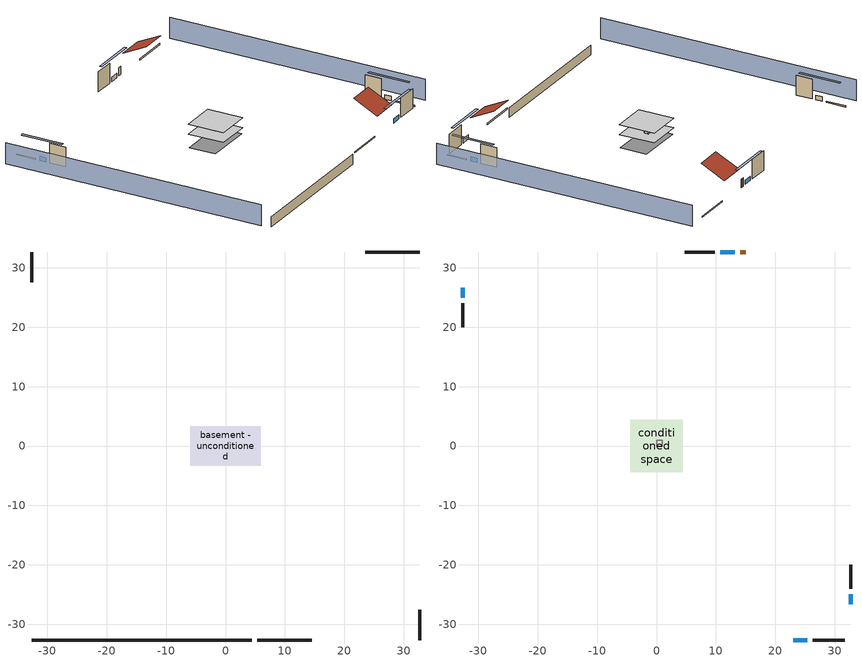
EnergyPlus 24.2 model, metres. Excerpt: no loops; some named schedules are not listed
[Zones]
basement - unconditioned
 floor foundation (Slab1 construction): -5.95,-3.31 -5.95,3.31 5.95,3.31 5.95,-3.31 z-2.13
 wall outside (RimJoist1 construction): 5.32,-32.67 14.5,-32.67 z0.3:0.61
 wall outside (RimJoist2 construction): -32.67,32.67 -32.67,27.58 z0.3:0.61
 wall outside (RimJoist3 construction): 32.67,32.67 23.5,32.67 z0.3:0.61
 wall outside (RimJoist4 construction): 32.67,-32.67 32.67,-27.58 z0.3:0.61
 wall foundation (FoundationWall1 construction): -32.67,-32.67 4.39,-32.67 z-2.13:0.3
central ac and furnace airloop ret air zone
 floor adiabatic (AdiabaticConst): 0,0 0,1 1,1 1,0 z0
 wall adiabatic (AdiabaticConst): 0,1 0,0 1,0 1,1 0,1 z0:1
 ceiling adiabatic (AdiabaticConst): 1,0 1,1 0,1 0,0 z1
conditioned space
 floor to basement - unconditioned (Floor1 construction): -4.44,-4.44 -4.44,4.44 4.44,4.44 4.44,-4.44 z0.3
 floor adiabatic (AdiabaticFloorConstruction): -4.44,-4.44 -4.44,4.44 4.44,4.44 4.44,-4.44 z2.74
 wall outside (AdiabaticWallConstruction 1): 15,32.67 14.08,32.67 z0.3:2.34
 wall outside (AdiabaticWallConstruction): 22.99,-32.67 25.39,-32.67 / 13.16,32.67 10.76,32.67 z0.3:1.39; -32.67,26.65 -32.67,24.96 / 32.67,-26.65 32.67,-24.96 z0.3:1.45
 wall outside (Wall1 construction): 26.32,-32.67 31.74,-32.67 z0.3:5.18
 wall outside (Wall2 construction): -32.67,24.03 -32.67,20 z0.3:5.18
 wall outside (Wall3 construction): 9.83,32.67 4.79,32.67 z0.3:5.18
 wall outside (Wall4 construction): 32.67,-24.03 32.67,-20 z0.3:5.18
 window (WindowConstruction): 22.99,-32.67 25.39,-32.67 z0.3:1.39
 window (WindowConstruction 1): -32.67,26.65 -32.67,24.96 z0.3:1.45
 window (WindowConstruction 2): 13.16,32.67 10.76,32.67 z0.3:1.39
 window (WindowConstruction 3): 32.67,-26.65 32.67,-24.96 z0.3:1.45
 door (Door): 15,32.67 14.09,32.67 z0.3:2.34
 ceiling adiabatic (AdiabaticFloorConstruction): 4.44,-4.44 4.44,4.44 -4.44,4.44 -4.44,-4.44 z2.74
 roof outside (Roof1 construction): 22.06,-32.67,5.18 22.06,-26.73,8.15 15.42,-26.73,8.15 15.42,-32.67,5.18
 roof outside (Roof2 construction): 15.93,32.67,5.18 15.93,26.73,8.15 22.57,26.73,8.15 22.57,32.67,5.18
shading: -37.24,32.67 -37.24,-32.67 / 37.24,-32.67 37.24,32.67 z0:5.18; 29.79,-32.67 18.6,-32.67 18.6,-33.28 29.79,-33.28 z5.79; -32.67,20.57 -32.67,31.05 -33.28,31.05 -33.28,20.57 z5.85; 6.36,32.67 17.55,32.67 17.55,33.28 6.36,33.28 z5.79; 32.67,-20.57 32.67,-31.05 33.28,-31.05 33.28,-20.57 z5.85
[Building]
Building 1: Terrain=Suburbs
[Site:Location]
Portland Intl Arpt_OR: Latitude {deg}=45.59; Longitude {deg}=-122.6; Time Zone {hr}=-8; Elevation {m}=33; Keep Site Location Information=Yes
[Site:GroundTemperature:Shallow]
10.2558, 8.96328, 8.85977, 9.47314, 11.9355, 14.3863, 16.5111, 17.8571, 17.9714, 16.8767, 14.8061, 12.4304
[Site:WaterMainsTemperature]
Calculation Method=Schedule; Temperature Schedule=mains temperature schedule
[Material] Roughness=Rough; Thermal Absorptance=0.9
Name | Thickness {m} | Conductivity {W/m-K} | Density {kg/m3} | Specific Heat {J/kg-K} | Solar Absorptance | Visible Absorptance
asphalt or fiberglass shingles | 0.00635 | 0.162714 | 1121.4 | 1465.45 | 0.85 | 0.85
concrete 4.0 in. | 0.1016 | 1.803125 | 2242.8 | 837.4 | 0.7 | 0.7
concrete 8.0 in. | 0.2032 | 1.803125 | 2242.8 | 837.4 | 0.7 | 0.7
door material | 0.04445 | 0.0612267 | 512.64 | 1214.23 | 0.7 | 0.7
floor covering | 0.0127 | 0.0433444 | 54.468 | 1339.84 | 0.6 | 0.6
floor rigid ins; wall rigid ins | 0.512978 | 0.029427 | 32.04 | 1214.23 | 0.7 | 0.7
floor stud and cavity | 0.1397 | 0.923637 | 92.3553 | 1139.71 | 0.7 | 0.7
floor stud and cavity 1 | 0.1397 | 1.75129 | 37.0049 | 1207.88 | 0.7 | 0.7
furniture material basement - unconditioned 1; furniture material conditioned space 1 | 0.1524 | 0.115458 | 640.8 | 1214.23 | 0.6 | 0.6
gypsum board | 0.0127 | 0.160291 | 801 | 837.4 | 0.6 | 0.6
osb sheathing 0.5 in. | 0.0127 | 0.115458 | 512.64 | 1214.23 | 0.7 | 0.7
osb sheathing 0.75 in. | 0.01905 | 0.115458 | 512.64 | 1214.23 | 0.7 | 0.7
rim joist stud and cavity | 0.0508 | 0.178688 | 50.32683 | 1063.81 | 0.6 | 0.6
roof stud and cavity | 0.2032 | 0.97696 | 78.34581 | 1123.46 | 0.7 | 0.7
wall stud and cavity | 0.1397 | 0.550994 | 139.0536 | 1170.24 | 0.7 | 0.7
wall stud and cavity 1 | 0.0889 | 0.380278 | 52.3479 | 1209.89 | 0.7 | 0.7
wall stud and cavity 2 | 0.0889 | 0.391764 | 83.0341 | 1211.67 | 0.7 | 0.7
wood siding | 0.0254 | 0.102417 | 544.68 | 1172.36 | 0.85 | 0.85
wood siding 1; wood siding 2 | 0.0254 | 0.102417 | 544.68 | 1172.36 | 0.7 | 0.7
[Material:NoMass]
Adiabatic: Roughness=Rough; Thermal Resistance {m2-K/W}=176.1; Thermal Absorptance=0.9; Solar Absorptance=0.7; Visible Absorptance=0.7
[WindowMaterial:SimpleGlazingSystem]
WindowMaterial: U-Factor {W/m2-K}=1.93052; Solar Heat Gain Coefficient=0.49
[Construction]
AdiabaticConst: Adiabatic
AdiabaticFloorConstruction: floor stud and cavity 1, floor rigid ins, osb sheathing 0.75 in., floor covering
AdiabaticWallConstruction: wood siding 1, wall rigid ins, wall stud and cavity 1, gypsum board
AdiabaticWallConstruction 1: wood siding 2, wall rigid ins, wall stud and cavity 1, gypsum board
Door: door material
Floor1 construction: floor stud and cavity, osb sheathing 0.75 in., floor covering
FoundationWall1 construction: concrete 8.0 in.
furniture construction basement - unconditioned 1: furniture material basement - unconditioned 1
furniture construction conditioned space 1: furniture material conditioned space 1
PartitionWallConstruction: gypsum board, wall stud and cavity 2, gypsum board
RimJoist1 construction; RimJoist2 construction; RimJoist3 construction; RimJoist4 construction: wood siding, rim joist stud and cavity
Roof1 construction; Roof2 construction: asphalt or fiberglass shingles, osb sheathing 0.75 in., roof stud and cavity, gypsum board
Slab1 construction: concrete 4.0 in.
Wall1 construction; Wall2 construction; Wall3 construction; Wall4 construction: wood siding, osb sheathing 0.5 in., wall stud and cavity, gypsum board
WindowConstruction; WindowConstruction 1; WindowConstruction 2; WindowConstruction 3: WindowMaterial
[Zone] Multiplier=1
Name | Volume {m3} | Part of Total Floor Area
basement - unconditioned | 192.328 | Yes
central ac and furnace airloop ret air zone | 1 | No
conditioned space | 384.656 | Yes
[Space]
Name | Zone | Volume {m3} | Space Type
basement - unconditioned 1 | basement - unconditioned | 192.328
central ac and furnace airloop ret air space | central ac and furnace airloop ret air zone |  | Plenum Space Type
conditioned space 1 | conditioned space | 384.656
[SurfaceProperty:ExposedFoundationPerimeter]
Slab1: Exposed Perimeter Calculation Method=TotalExposedPerimeter; Total Exposed Perimeter {m}=37.06368
[InternalMass]
Name | Construction | Zone or ZoneList | Space or SpaceList | Surface Area {m2}
furniture mass basement - unconditioned 1 | furniture construction basement - unconditioned 1 | basement - unconditioned | basement - unconditioned 1 | 31.54987
furniture mass conditioned space 1 | furniture construction conditioned space 1 | conditioned space | conditioned space 1 | 63.09974
partition wall mass | PartitionWallConstruction | conditioned space | conditioned space 1 | 157.749
[ElectricEquipment] Design Level Calculation Method=EquipmentLevel
Name | Zone or ZoneList or Space or SpaceList | Schedule | Design Level {W} | Fraction Latent | Fraction Radiant | Fraction Lost
freezer | basement - unconditioned 1 | freezer schedule | 194.914 | 0 | 0.6 | 0
ceiling fan | conditioned space 1 | ceiling_fan | 18.0373 | 0 | 0.558 | 0
clothes dryer | conditioned space 1 | clothes_dryer | 2623.02 | 0.015 | 0.081 | 0.85
clothes washer | conditioned space 1 | clothes_washer | 188.007 | 0.03 | 0.162 | 0.7
cooking range | conditioned space 1 | cooking_range | 87.7485 | 0.16 | 0.384 | 0.2
fridge | conditioned space 1 | fridge schedule | 43.7215 | 0 | 0.6 | 0
mech vent bath fan 0 | conditioned space 1 | mech vent bath fan 0 schedule | 30 | 0 | 0 | 1
mech vent house fan | conditioned space 1 | mech vent house fan schedule | 0 | 0 | 0 | 1
mech vent house fan cfis | conditioned space 1 | mech vent house fan cfis schedule | 0 | 0 | 0 | 0
mech vent range fan 0 | conditioned space 1 | mech vent range fan 0 schedule | 30 | 0 | 0 | 1
misc plug loads | conditioned space 1 | plug_loads_other | 488.212 | 0.021 | 0.558 | 0.049
misc tv | conditioned space 1 | plug_loads_tv | 622.63 | 0 | 0.6 | 0
whole house fan | conditioned space 1 | Always On Discrete | 0 | 0 | 0 | 1
[OtherEquipment] Design Level Calculation Method=EquipmentLevel
Name | Fuel Type | Zone or ZoneList or Space or SpaceList | Schedule | Design Level {W} | Fraction Latent | Fraction Radiant | Fraction Lost
central ac and furnace airloop_0 RetCondToDZ; central ac and furnace airloop_0 SupCondToDZ; central ac and furnace airloop_0 SupSensLkToDZ | None | basement - unconditioned 1 | Always On Discrete | 0 | 0 | 0 | 0
central ac and furnace airloop_0 SupLatLkToDZ | None | basement - unconditioned 1 | Always On Discrete | 0 | 1 | 0 | 0
central ac and furnace airloop_0 RetCondToRP; central ac and furnace airloop_0 RetSensLkToRP | None | central ac and furnace airloop ret air space | Always On Discrete | 0 | 0 | 0 | 0
central ac and furnace airloop_0 RetLatLkToRP | None | central ac and furnace airloop ret air space | Always On Discrete | 0 | 1 | 0 | 0
central ac and furnace airloop_0 SupCondToLv; central ac and furnace airloop_0 SupSensLkToCond; mech vent house fan sensible load; water heater sens | None | conditioned space 1 | Always On Discrete | 0 | 0 | 0 | 0
central ac and furnace airloop_0 SupLatLkToCond; mech vent house fan latent load; water heater lat | None | conditioned space 1 | Always On Discrete | 0 | 1 | 0 | 0
clothes dryer 1 | Electricity | conditioned space 1 | clothes_dryer | 0 | 0.015 | 0.081 | 0.85
cooking range 1 | NaturalGas | conditioned space 1 | cooking_range | 2571.65 | 0.16 | 0.384 | 0.2
general water use latent | None | conditioned space 1 | general water use schedule | 117.996 | 1 | 0 | 0
general water use sensible | None | conditioned space 1 | general water use schedule | -116.29 | 0 | 0.6 | 0
water heater energy adjustment1 | Electricity | conditioned space 1 | Always On Discrete | 0.01 | 0 | 0 | 1
[ZoneInfiltration:DesignFlowRate] Schedule=Always On Discrete
Name | Zone or ZoneList or Space or SpaceList | Design Flow Rate Calculation Method | Design Flow Rate {m3/s} | Air Changes per Hour {1/hr} | Constant Term Coefficient | Temperature Term Coefficient | Velocity Term Coefficient | Velocity Squared Term Coefficient
basement_unconditioned 1 duct leakage imbalance infil flow | basement - unconditioned 1 | Flow/Zone | 0
infil basement - unconditioned 1 | basement - unconditioned 1 | AirChanges/Hour |  | 0.1 | 1 | 0 | 0 | 0
infil flow; natural vent flow; whole house fan flow | conditioned space 1 | Flow/Zone | 0
[ZoneMixing] Schedule=Always On Continuous; Design Flow Rate Calculation Method=Flow/Zone; Design Flow Rate {m3/s}=0
Name | Zone or Space | Source Zone or Space
central ac and furnace airloop_0 ZoneMixCondToDZ mix | basement - unconditioned | conditioned space
central ac and furnace airloop_0 ZoneMixDZToCond mix | conditioned space | basement - unconditioned
[SpaceList]
Plenum Space Type: central ac and furnace airloop ret air space
[SurfaceProperty:IncidentSolarMultiplier] Incident Solar Multiplier=1; Incident Solar Multiplier Schedule=trans schedule winter=0.85 summer=0.7
Window1; Window2; Window3; Window4
[Lights]
interior lighting: Zone or ZoneList or Space or SpaceList=conditioned space 1; Schedule=lighting_interior; Design Level Calculation Method=LightingLevel; Lighting Level {W}=964.586; Return Air Fraction=0; Fraction Radiant=0.6; Fraction Visible=0.2; Fraction Replaceable=1
[People]
occupants: Zone or ZoneList or Space or SpaceList=conditioned space 1; Number of People Schedule=occupants; Number of People Calculation Method=People; Number of People=6; Fraction Radiant=0.314171; Sensible Heat Fraction=0.56303; Activity Level Schedule=occupants activity schedule; Carbon Dioxide Generation Rate {m3/s-W}=0; Enable ASHRAE 55 Comfort Warnings=No; Mean Radiant Temperature Calculation Type=EnclosureAveraged
[AirLoopHVAC:ReturnPlenum]
Air Loop HVAC Return Plenum 1: Zone=central ac and furnace airloop ret air zone
[Foundation:Kiva]
Foundation Kiva 1: Initial Indoor Air Temperature {C}=9.52053; Wall Height Above Grade {m}=0.3048; Wall Depth Below Slab {m}=0.2032
[Foundation:Kiva:Settings]
Soil Conductivity {W/m-K}=0.8655; Soil Density {kg/m3}=1842.3; Soil Specific Heat {J/kg-K}=418.7; Ground Solar Absorptivity=0.9; Ground Thermal Absorptivity=0.9; Ground Surface Roughness {m}=0.03; Far-Field Width {m}=40; Deep-Ground Boundary Condition=ZeroFlux; Deep-Ground Depth {m}=40; Minimum Cell Dimension {m}=0.2; Maximum Cell Growth Coefficient=3; Simulation Timestep=Timestep
[Exterior:Lights]
exterior lighting: Schedule=exterior lighting schedule; Design Level {W}=42.5523
[EnergyManagementSystem:Sensor] Output:Variable or Output:Meter Index Key=basement - unconditioned
Name | Output:Variable or Output:Meter
central_ac_and_furnace_airloop_0_DZ_T_s | Zone Air Temperature
central_ac_and_furnace_airloop_0_DZ_W_s | Zone Mean Air Humidity Ratio
[Schedule:Day:Interval]
freezer schedule day: No, 01:00, 0.610949, 02:00, 0.595675, 03:00, 0.580401, 04:00, 0.565128, 06:00, 0.549854, 07:00, 0.580401, 08:00, 0.610949, 10:00, 0.626223, 12:00, 0.610949, 15:00, 0.641496, 16:00, 0.626223, 17:00, 0.672044, 18:00, 0.733139, 19:00, 0.763686, 20:00, 0.733139, 21:00, 0.717865, 22:00, 0.702591, 23:00, 0.672044, 24:00, 0.626223
freezer schedule day 1: No, 01:00, 0.609489, 02:00, 0.594252, 03:00, 0.579015, 04:00, 0.563777, 06:00, 0.54854, 07:00, 0.579015, 08:00, 0.609489, 10:00, 0.624726, 12:00, 0.609489, 15:00, 0.639964, 16:00, 0.624726, 17:00, 0.670438, 18:00, 0.731387, 19:00, 0.761861, 20:00, 0.731387, 21:00, 0.71615, 22:00, 0.700912, 23:00, 0.670438, 24:00, 0.624726
freezer schedule day 2: No, 01:00, 0.791241, 02:00, 0.77146, 03:00, 0.751679, 04:00, 0.731898, 06:00, 0.712117, 07:00, 0.751679, 08:00, 0.791241, 10:00, 0.811022, 12:00, 0.791241, 15:00, 0.830803, 16:00, 0.811022, 17:00, 0.870365, 18:00, 0.949489, 19:00, 0.989051, 20:00, 0.949489, 21:00, 0.929708, 22:00, 0.909927, 23:00, 0.870365, 24:00, 0.811022
freezer schedule day 3: No, 01:00, 0.8, 02:00, 0.78, 03:00, 0.76, 04:00, 0.74, 06:00, 0.72, 07:00, 0.76, 08:00, 0.8, 10:00, 0.82, 12:00, 0.8, 15:00, 0.84, 16:00, 0.82, 17:00, 0.88, 18:00, 0.96, 19:00, 1, 20:00, 0.96, 21:00, 0.94, 22:00, 0.92, 23:00, 0.88, 24:00, 0.82
freezer schedule day 4: No, 01:00, 0.679562, 02:00, 0.662573, 03:00, 0.645584, 04:00, 0.628595, 06:00, 0.611606, 07:00, 0.645584, 08:00, 0.679562, 10:00, 0.696551, 12:00, 0.679562, 15:00, 0.71354, 16:00, 0.696551, 17:00, 0.747518, 18:00, 0.815474, 19:00, 0.849453, 20:00, 0.815474, 21:00, 0.798485, 22:00, 0.781496, 23:00, 0.747518, 24:00, 0.696551
freezer schedule default day: No, 24:00, 0
[Schedule:Week:Daily]
freezer schedule Week Rule - Jan1-Jan27: freezer schedule day, freezer schedule day, freezer schedule day, freezer schedule day, freezer schedule day, freezer schedule day, freezer schedule day, freezer schedule default day, freezer schedule default day, freezer schedule default day, freezer schedule default day, freezer schedule default day
freezer schedule Week Rule - Jan28-Feb3: freezer schedule day, freezer schedule day, freezer schedule day, freezer schedule day, freezer schedule day 1, freezer schedule day 1, freezer schedule day 1, freezer schedule default day, freezer schedule default day, freezer schedule default day, freezer schedule default day, freezer schedule default day
freezer schedule Week Rule - Feb4-Feb24: freezer schedule day 1, freezer schedule day 1, freezer schedule day 1, freezer schedule day 1, freezer schedule day 1, freezer schedule day 1, freezer schedule day 1, freezer schedule default day, freezer schedule default day, freezer schedule default day, freezer schedule default day, freezer schedule default day
freezer schedule Week Rule - Feb25-Mar3: freezer schedule day 1, freezer schedule day 1, freezer schedule day 1, freezer schedule day 1, freezer schedule day 2, freezer schedule day 2, freezer schedule day 2, freezer schedule default day, freezer schedule default day, freezer schedule default day, freezer schedule default day, freezer schedule default day
freezer schedule Week Rule - Mar4-May26: freezer schedule day 2, freezer schedule day 2, freezer schedule day 2, freezer schedule day 2, freezer schedule day 2, freezer schedule day 2, freezer schedule day 2, freezer schedule default day, freezer schedule default day, freezer schedule default day, freezer schedule default day, freezer schedule default day
freezer schedule Week Rule - May27-Jun2: freezer schedule day 2, freezer schedule day 2, freezer schedule day 2, freezer schedule day 2, freezer schedule day 2, freezer schedule day 3, freezer schedule day 3, freezer schedule default day, freezer schedule default day, freezer schedule default day, freezer schedule default day, freezer schedule default day
freezer schedule Week Rule - Jun3-Sep29: freezer schedule day 3, freezer schedule day 3, freezer schedule day 3, freezer schedule day 3, freezer schedule day 3, freezer schedule day 3, freezer schedule day 3, freezer schedule default day, freezer schedule default day, freezer schedule default day, freezer schedule default day, freezer schedule default day
freezer schedule Week Rule - Sep30-Oct6: freezer schedule day 3, freezer schedule day 4, freezer schedule day 4, freezer schedule day 4, freezer schedule day 4, freezer schedule day 4, freezer schedule day 4, freezer schedule default day, freezer schedule default day, freezer schedule default day, freezer schedule default day, freezer schedule default day
freezer schedule Week Rule - Oct7-Oct27: freezer schedule day 4, freezer schedule day 4, freezer schedule day 4, freezer schedule day 4, freezer schedule day 4, freezer schedule day 4, freezer schedule day 4, freezer schedule default day, freezer schedule default day, freezer schedule default day, freezer schedule default day, freezer schedule default day
freezer schedule Week Rule - Oct28-Nov3: freezer schedule day 4, freezer schedule day 4, freezer schedule day 4, freezer schedule day 4, freezer schedule day 5, freezer schedule day 5, freezer schedule day 5, freezer schedule default day, freezer schedule default day, freezer schedule default day, freezer schedule default day, freezer schedule default day
freezer schedule Week Rule - Nov4-Nov24: freezer schedule day 5, freezer schedule day 5, freezer schedule day 5, freezer schedule day 5, freezer schedule day 5, freezer schedule day 5, freezer schedule day 5, freezer schedule default day, freezer schedule default day, freezer schedule default day, freezer schedule default day, freezer schedule default day
freezer schedule Week Rule - Nov25-Dec1: freezer schedule day 5, freezer schedule day 5, freezer schedule day 5, freezer schedule day 5, freezer schedule day 5, freezer schedule day 5, freezer schedule day 6, freezer schedule default day, freezer schedule default day, freezer schedule default day, freezer schedule default day, freezer schedule default day
freezer schedule Week Rule - Dec2-Dec31: freezer schedule day 6, freezer schedule day 6, freezer schedule day 6, freezer schedule day 6, freezer schedule day 6, freezer schedule day 6, freezer schedule day 6, freezer schedule default day, freezer schedule default day, freezer schedule default day, freezer schedule default day, freezer schedule default day
trans schedule winter=0.85 summer=0.7 Week Rule - Jan1-May26: trans schedule winter=0.85 summer=0.7 day, trans schedule winter=0.85 summer=0.7 day, trans schedule winter=0.85 summer=0.7 day, trans schedule winter=0.85 summer=0.7 day, trans schedule winter=0.85 summer=0.7 day, trans schedule winter=0.85 summer=0.7 day, trans schedule winter=0.85 summer=0.7 day, trans schedule winter=0.85 summer=0.7 default day, trans schedule winter=0.85 summer=0.7 default day, trans schedule winter=0.85 summer=0.7 default day, trans schedule winter=0.85 summer=0.7 default day, trans schedule winter=0.85 summer=0.7 default day
trans schedule winter=0.85 summer=0.7 Week Rule - May27-Jun2: trans schedule winter=0.85 summer=0.7 day, trans schedule winter=0.85 summer=0.7 day, trans schedule winter=0.85 summer=0.7 day, trans schedule winter=0.85 summer=0.7 day, trans schedule winter=0.85 summer=0.7 day, trans schedule winter=0.85 summer=0.7 day 1, trans schedule winter=0.85 summer=0.7 day 1, trans schedule winter=0.85 summer=0.7 default day, trans schedule winter=0.85 summer=0.7 default day, trans schedule winter=0.85 summer=0.7 default day, trans schedule winter=0.85 summer=0.7 default day, trans schedule winter=0.85 summer=0.7 default day
trans schedule winter=0.85 summer=0.7 Week Rule - Jun3-Sep29: trans schedule winter=0.85 summer=0.7 day 1, trans schedule winter=0.85 summer=0.7 day 1, trans schedule winter=0.85 summer=0.7 day 1, trans schedule winter=0.85 summer=0.7 day 1, trans schedule winter=0.85 summer=0.7 day 1, trans schedule winter=0.85 summer=0.7 day 1, trans schedule winter=0.85 summer=0.7 day 1, trans schedule winter=0.85 summer=0.7 default day, trans schedule winter=0.85 summer=0.7 default day, trans schedule winter=0.85 summer=0.7 default day, trans schedule winter=0.85 summer=0.7 default day, trans schedule winter=0.85 summer=0.7 default day
trans schedule winter=0.85 summer=0.7 Week Rule - Sep30-Oct6: trans schedule winter=0.85 summer=0.7 day 1, trans schedule winter=0.85 summer=0.7 day 2, trans schedule winter=0.85 summer=0.7 day 2, trans schedule winter=0.85 summer=0.7 day 2, trans schedule winter=0.85 summer=0.7 day 2, trans schedule winter=0.85 summer=0.7 day 2, trans schedule winter=0.85 summer=0.7 day 2, trans schedule winter=0.85 summer=0.7 default day, trans schedule winter=0.85 summer=0.7 default day, trans schedule winter=0.85 summer=0.7 default day, trans schedule winter=0.85 summer=0.7 default day, trans schedule winter=0.85 summer=0.7 default day
trans schedule winter=0.85 summer=0.7 Week Rule - Oct7-Dec31: trans schedule winter=0.85 summer=0.7 day 2, trans schedule winter=0.85 summer=0.7 day 2, trans schedule winter=0.85 summer=0.7 day 2, trans schedule winter=0.85 summer=0.7 day 2, trans schedule winter=0.85 summer=0.7 day 2, trans schedule winter=0.85 summer=0.7 day 2, trans schedule winter=0.85 summer=0.7 day 2, trans schedule winter=0.85 summer=0.7 default day, trans schedule winter=0.85 summer=0.7 default day, trans schedule winter=0.85 summer=0.7 default day, trans schedule winter=0.85 summer=0.7 default day, trans schedule winter=0.85 summer=0.7 default day
mech vent bath fan 0 schedule Week Rule - Jan1-Dec31: mech vent bath fan 0 schedule day, mech vent bath fan 0 schedule day, mech vent bath fan 0 schedule day, mech vent bath fan 0 schedule day, mech vent bath fan 0 schedule day, mech vent bath fan 0 schedule day, mech vent bath fan 0 schedule day, mech vent bath fan 0 schedule default day, mech vent bath fan 0 schedule default day, mech vent bath fan 0 schedule default day, mech vent bath fan 0 schedule default day, mech vent bath fan 0 schedule default day
mech vent range fan 0 schedule Week Rule - Jan1-Dec31: mech vent range fan 0 schedule day, mech vent range fan 0 schedule day, mech vent range fan 0 schedule day, mech vent range fan 0 schedule day, mech vent range fan 0 schedule day, mech vent range fan 0 schedule day, mech vent range fan 0 schedule day, mech vent range fan 0 schedule default day, mech vent range fan 0 schedule default day, mech vent range fan 0 schedule default day, mech vent range fan 0 schedule default day, mech vent range fan 0 schedule default day
general water use schedule Week Rule - Jan1-Dec31: general water use schedule day, general water use schedule day, general water use schedule day, general water use schedule day, general water use schedule day, general water use schedule day, general water use schedule day, general water use schedule default day, general water use schedule default day, general water use schedule default day, general water use schedule default day, general water use schedule default day
exterior lighting schedule Week Rule - Jan1-Jan27: exterior lighting schedule day, exterior lighting schedule day, exterior lighting schedule day, exterior lighting schedule day, exterior lighting schedule day, exterior lighting schedule day, exterior lighting schedule day, exterior lighting schedule default day, exterior lighting schedule default day, exterior lighting schedule default day, exterior lighting schedule default day, exterior lighting schedule default day
exterior lighting schedule Week Rule - Jan28-Feb3: exterior lighting schedule day, exterior lighting schedule day, exterior lighting schedule day, exterior lighting schedule day, exterior lighting schedule day 1, exterior lighting schedule day 1, exterior lighting schedule day 1, exterior lighting schedule default day, exterior lighting schedule default day, exterior lighting schedule default day, exterior lighting schedule default day, exterior lighting schedule default day
exterior lighting schedule Week Rule - Feb4-Feb24: exterior lighting schedule day 1, exterior lighting schedule day 1, exterior lighting schedule day 1, exterior lighting schedule day 1, exterior lighting schedule day 1, exterior lighting schedule day 1, exterior lighting schedule day 1, exterior lighting schedule default day, exterior lighting schedule default day, exterior lighting schedule default day, exterior lighting schedule default day, exterior lighting schedule default day
exterior lighting schedule Week Rule - Feb25-Mar3: exterior lighting schedule day 1, exterior lighting schedule day 1, exterior lighting schedule day 1, exterior lighting schedule day 1, exterior lighting schedule day 2, exterior lighting schedule day 2, exterior lighting schedule day 2, exterior lighting schedule default day, exterior lighting schedule default day, exterior lighting schedule default day, exterior lighting schedule default day, exterior lighting schedule default day
exterior lighting schedule Week Rule - Mar4-Mar31: exterior lighting schedule day 2, exterior lighting schedule day 2, exterior lighting schedule day 2, exterior lighting schedule day 2, exterior lighting schedule day 2, exterior lighting schedule day 2, exterior lighting schedule day 2, exterior lighting schedule default day, exterior lighting schedule default day, exterior lighting schedule default day, exterior lighting schedule default day, exterior lighting schedule default day
exterior lighting schedule Week Rule - Apr1-Apr28: exterior lighting schedule day 3, exterior lighting schedule day 3, exterior lighting schedule day 3, exterior lighting schedule day 3, exterior lighting schedule day 3, exterior lighting schedule day 3, exterior lighting schedule day 3, exterior lighting schedule default day, exterior lighting schedule default day, exterior lighting schedule default day, exterior lighting schedule default day, exterior lighting schedule default day
exterior lighting schedule Week Rule - Apr29-May5: exterior lighting schedule day 3, exterior lighting schedule day 3, exterior lighting schedule day 4, exterior lighting schedule day 4, exterior lighting schedule day 4, exterior lighting schedule day 4, exterior lighting schedule day 4, exterior lighting schedule default day, exterior lighting schedule default day, exterior lighting schedule default day, exterior lighting schedule default day, exterior lighting schedule default day
exterior lighting schedule Week Rule - May6-May26: exterior lighting schedule day 4, exterior lighting schedule day 4, exterior lighting schedule day 4, exterior lighting schedule day 4, exterior lighting schedule day 4, exterior lighting schedule day 4, exterior lighting schedule day 4, exterior lighting schedule default day, exterior lighting schedule default day, exterior lighting schedule default day, exterior lighting schedule default day, exterior lighting schedule default day
exterior lighting schedule Week Rule - May27-Jun2: exterior lighting schedule day 4, exterior lighting schedule day 4, exterior lighting schedule day 4, exterior lighting schedule day 4, exterior lighting schedule day 4, exterior lighting schedule day 5, exterior lighting schedule day 5, exterior lighting schedule default day, exterior lighting schedule default day, exterior lighting schedule default day, exterior lighting schedule default day, exterior lighting schedule default day
exterior lighting schedule Week Rule - Jun3-Jun30: exterior lighting schedule day 5, exterior lighting schedule day 5, exterior lighting schedule day 5, exterior lighting schedule day 5, exterior lighting schedule day 5, exterior lighting schedule day 5, exterior lighting schedule day 5, exterior lighting schedule default day, exterior lighting schedule default day, exterior lighting schedule default day, exterior lighting schedule default day, exterior lighting schedule default day
exterior lighting schedule Week Rule - Jul1-Jul28: exterior lighting schedule day 6, exterior lighting schedule day 6, exterior lighting schedule day 6, exterior lighting schedule day 6, exterior lighting schedule day 6, exterior lighting schedule day 6, exterior lighting schedule day 6, exterior lighting schedule default day, exterior lighting schedule default day, exterior lighting schedule default day, exterior lighting schedule default day, exterior lighting schedule default day
exterior lighting schedule Week Rule - Jul29-Aug4: exterior lighting schedule day 6, exterior lighting schedule day 6, exterior lighting schedule day 6, exterior lighting schedule day 7, exterior lighting schedule day 7, exterior lighting schedule day 7, exterior lighting schedule day 7, exterior lighting schedule default day, exterior lighting schedule default day, exterior lighting schedule default day, exterior lighting schedule default day, exterior lighting schedule default day
exterior lighting schedule Week Rule - Aug5-Aug25: exterior lighting schedule day 7, exterior lighting schedule day 7, exterior lighting schedule day 7, exterior lighting schedule day 7, exterior lighting schedule day 7, exterior lighting schedule day 7, exterior lighting schedule day 7, exterior lighting schedule default day, exterior lighting schedule default day, exterior lighting schedule default day, exterior lighting schedule default day, exterior lighting schedule default day
exterior lighting schedule Week Rule - Aug26-Sep1: exterior lighting schedule day 7, exterior lighting schedule day 7, exterior lighting schedule day 7, exterior lighting schedule day 7, exterior lighting schedule day 7, exterior lighting schedule day 7, exterior lighting schedule day 8, exterior lighting schedule default day, exterior lighting schedule default day, exterior lighting schedule default day, exterior lighting schedule default day, exterior lighting schedule default day
exterior lighting schedule Week Rule - Sep2-Sep29: exterior lighting schedule day 8, exterior lighting schedule day 8, exterior lighting schedule day 8, exterior lighting schedule day 8, exterior lighting schedule day 8, exterior lighting schedule day 8, exterior lighting schedule day 8, exterior lighting schedule default day, exterior lighting schedule default day, exterior lighting schedule default day, exterior lighting schedule default day, exterior lighting schedule default day
exterior lighting schedule Week Rule - Sep30-Oct6: exterior lighting schedule day 8, exterior lighting schedule day 9, exterior lighting schedule day 9, exterior lighting schedule day 9, exterior lighting schedule day 9, exterior lighting schedule day 9, exterior lighting schedule day 9, exterior lighting schedule default day, exterior lighting schedule default day, exterior lighting schedule default day, exterior lighting schedule default day, exterior lighting schedule default day
exterior lighting schedule Week Rule - Oct7-Oct27: exterior lighting schedule day 9, exterior lighting schedule day 9, exterior lighting schedule day 9, exterior lighting schedule day 9, exterior lighting schedule day 9, exterior lighting schedule day 9, exterior lighting schedule day 9, exterior lighting schedule default day, exterior lighting schedule default day, exterior lighting schedule default day, exterior lighting schedule default day, exterior lighting schedule default day
exterior lighting schedule Week Rule - Oct28-Nov3: exterior lighting schedule day 9, exterior lighting schedule day 9, exterior lighting schedule day 9, exterior lighting schedule day 9, exterior lighting schedule day 10, exterior lighting schedule day 10, exterior lighting schedule day 10, exterior lighting schedule default day, exterior lighting schedule default day, exterior lighting schedule default day, exterior lighting schedule default day, exterior lighting schedule default day
exterior lighting schedule Week Rule - Nov4-Nov24: exterior lighting schedule day 10, exterior lighting schedule day 10, exterior lighting schedule day 10, exterior lighting schedule day 10, exterior lighting schedule day 10, exterior lighting schedule day 10, exterior lighting schedule day 10, exterior lighting schedule default day, exterior lighting schedule default day, exterior lighting schedule default day, exterior lighting schedule default day, exterior lighting schedule default day
exterior lighting schedule Week Rule - Nov25-Dec1: exterior lighting schedule day 10, exterior lighting schedule day 10, exterior lighting schedule day 10, exterior lighting schedule day 10, exterior lighting schedule day 10, exterior lighting schedule day 10, exterior lighting schedule day 11, exterior lighting schedule default day, exterior lighting schedule default day, exterior lighting schedule default day, exterior lighting schedule default day, exterior lighting schedule default day
exterior lighting schedule Week Rule - Dec2-Dec31: exterior lighting schedule day 11, exterior lighting schedule day 11, exterior lighting schedule day 11, exterior lighting schedule day 11, exterior lighting schedule day 11, exterior lighting schedule day 11, exterior lighting schedule day 11, exterior lighting schedule default day, exterior lighting schedule default day, exterior lighting schedule default day, exterior lighting schedule default day, exterior lighting schedule default day
[Schedule:Year]
freezer schedule: freezer schedule Week Rule - Jan1-Jan27, 1, 1, 1, 27, freezer schedule Week Rule - Jan28-Feb3, 1, 28, 2, 3, freezer schedule Week Rule - Feb4-Feb24, 2, 4, 2, 24, freezer schedule Week Rule - Feb25-Mar3, 2, 25, 3, 3, freezer schedule Week Rule - Mar4-May26, 3, 4, 5, 26, freezer schedule Week Rule - May27-Jun2, 5, 27, 6, 2, freezer schedule Week Rule - Jun3-Sep29, 6, 3, 9, 29, freezer schedule Week Rule - Sep30-Oct6, 9, 30, 10, 6, freezer schedule Week Rule - Oct7-Oct27, 10, 7, 10, 27, freezer schedule Week Rule - Oct28-Nov3, 10, 28, 11, 3, freezer schedule Week Rule - Nov4-Nov24, 11, 4, 11, 24, freezer schedule Week Rule - Nov25-Dec1, 11, 25, 12, 1, freezer schedule Week Rule - Dec2-Dec31, 12, 2, 12, 31
trans schedule winter=0.85 summer=0.7: trans schedule winter=0.85 summer=0.7 Week Rule - Jan1-May26, 1, 1, 5, 26, trans schedule winter=0.85 summer=0.7 Week Rule - May27-Jun2, 5, 27, 6, 2, trans schedule winter=0.85 summer=0.7 Week Rule - Jun3-Sep29, 6, 3, 9, 29, trans schedule winter=0.85 summer=0.7 Week Rule - Sep30-Oct6, 9, 30, 10, 6, trans schedule winter=0.85 summer=0.7 Week Rule - Oct7-Dec31, 10, 7, 12, 31
mech vent bath fan 0 schedule: mech vent bath fan 0 schedule Week Rule - Jan1-Dec31, 1, 1, 12, 31
mech vent range fan 0 schedule: mech vent range fan 0 schedule Week Rule - Jan1-Dec31, 1, 1, 12, 31
general water use schedule: general water use schedule Week Rule - Jan1-Dec31, 1, 1, 12, 31
exterior lighting schedule: exterior lighting schedule Week Rule - Jan1-Jan27, 1, 1, 1, 27, exterior lighting schedule Week Rule - Jan28-Feb3, 1, 28, 2, 3, exterior lighting schedule Week Rule - Feb4-Feb24, 2, 4, 2, 24, exterior lighting schedule Week Rule - Feb25-Mar3, 2, 25, 3, 3, exterior lighting schedule Week Rule - Mar4-Mar31, 3, 4, 3, 31, exterior lighting schedule Week Rule - Apr1-Apr28, 4, 1, 4, 28, exterior lighting schedule Week Rule - Apr29-May5, 4, 29, 5, 5, exterior lighting schedule Week Rule - May6-May26, 5, 6, 5, 26, exterior lighting schedule Week Rule - May27-Jun2, 5, 27, 6, 2, exterior lighting schedule Week Rule - Jun3-Jun30, 6, 3, 6, 30, exterior lighting schedule Week Rule - Jul1-Jul28, 7, 1, 7, 28, exterior lighting schedule Week Rule - Jul29-Aug4, 7, 29, 8, 4, exterior lighting schedule Week Rule - Aug5-Aug25, 8, 5, 8, 25, exterior lighting schedule Week Rule - Aug26-Sep1, 8, 26, 9, 1, exterior lighting schedule Week Rule - Sep2-Sep29, 9, 2, 9, 29, exterior lighting schedule Week Rule - Sep30-Oct6, 9, 30, 10, 6, exterior lighting schedule Week Rule - Oct7-Oct27, 10, 7, 10, 27, exterior lighting schedule Week Rule - Oct28-Nov3, 10, 28, 11, 3, exterior lighting schedule Week Rule - Nov4-Nov24, 11, 4, 11, 24, exterior lighting schedule Week Rule - Nov25-Dec1, 11, 25, 12, 1, exterior lighting schedule Week Rule - Dec2-Dec31, 12, 2, 12, 31
[Schedule:Constant]
Name | Hourly Value
Always On Discrete; Always On Continuous; mech vent house fan schedule; mech vent house fan cfis schedule | 1
occupants activity schedule | 117.228
fridge schedule | 0
[Schedule:File] File=in.schedules.csv; Rows to Skip at Top=1; Number of Hours of Data=8760; Column Separator=Comma; Interpolate to Timestep=Yes; Minutes per Item=15; Adjust Schedule for Daylight Savings=Yes
Name | Column Number
lighting_interior | 5
occupants | 1
ceiling_fan | 4
clothes_dryer | 8
clothes_washer | 7
cooking_range | 9
plug_loads_other | 2
plug_loads_tv | 3
[Schedule:Compact]
mains temperature schedule: Through: 01/01, For: AllDays, Until: 24:00, 13.0633, Through: 01/02, For: AllDays, Until: 24:00, 13.0189, Through: 01/03, For: AllDays, Until: 24:00, 12.975, Through: 01/04, For: AllDays, Until: 24:00, 12.9328, Through: 01/05, For: AllDays, Until: 24:00, 12.8917, Through: 01/06, For: AllDays, Until: 24:00, 12.8517, Through: 01/07, For: AllDays, Until: 24:00, 12.8122, Through: 01/08, For: AllDays, Until: 24:00, 12.7744, Through: 01/09, For: AllDays, Until: 24:00, 12.7378, Through: 01/10, For: AllDays, Until: 24:00, 12.7017, Through: 01/11, For: AllDays, Until: 24:00, 12.6672, Through: 01/12, For: AllDays, Until: 24:00, 12.6339, Through: 01/13, For: AllDays, Until: 24:00, 12.6017, Through: 01/14, For: AllDays, Until: 24:00, 12.5706, Through: 01/15, For: AllDays, Until: 24:00, 12.5411, Through: 01/16, For: AllDays, Until: 24:00, 12.5122, Through: 01/17, For: AllDays, Until: 24:00, 12.485, Through: 01/18, For: AllDays, Until: 24:00, 12.4583, Through: 01/19, For: AllDays, Until: 24:00, 12.4333, Through: 01/20, For: AllDays, Until: 24:00, 12.41, Through: 01/21, For: AllDays, Until: 24:00, 12.3872, Through: 01/22, For: AllDays, Until: 24:00, 12.3661, Through: 01/23, For: AllDays, Until: 24:00, 12.3456, Through: 01/24, For: AllDays, Until: 24:00, 12.3272, Through: 01/25, For: AllDays, Until: 24:00, 12.3094, Through: 01/26, For: AllDays, Until: 24:00, 12.2933, Through: 01/27, For: AllDays, Until: 24:00, 12.2783, Through: 01/28, For: AllDays, Until: 24:00, 12.2644, Through: 01/29, For: AllDays, Until: 24:00, 12.2517, Through: 01/30, For: AllDays, Until: 24:00, 12.2406, Through: 01/31, For: AllDays, Until: 24:00, 12.2306, Through: 02/01, For: AllDays, Until: 24:00, 12.2222, Through: 02/02, For: AllDays, Until: 24:00, 12.215, Through: 02/03, For: AllDays, Until: 24:00, 12.2089, Through: 02/04, For: AllDays, Until: 24:00, 12.2039, Through: 02/05, For: AllDays, Until: 24:00, 12.2006, Through: 02/06, For: AllDays, Until: 24:00, 12.1983, Through: 02/07, For: AllDays, Until: 24:00, 12.1978, Through: 02/08, For: AllDays, Until: 24:00, 12.1978, Through: 02/09, For: AllDays, Until: 24:00, 12.2, Through: 02/10, For: AllDays, Until: 24:00, 12.2028, Through: 02/11, For: AllDays, Until: 24:00, 12.2072, Through: 02/12, For: AllDays, Until: 24:00, 12.2128, Through: 02/13, For: AllDays, Until: 24:00, 12.2194, Through: 02/14, For: AllDays, Until: 24:00, 12.2278, Through: 02/15, For: AllDays, Until: 24:00, 12.2372, Through: 02/16, For: AllDays, Until: 24:00, 12.2483, Through: 02/17, For: AllDays, Until: 24:00, 12.26, Through: 02/18, For: AllDays, Until: 24:00, 12.2733, Through: 02/19, For: AllDays, Until: 24:00, 12.2883, Through: 02/20, For: AllDays, Until: 24:00, 12.3039, Through: 02/21, For: AllDays, Until: 24:00, 12.3211, Through: 02/22, For: AllDays, Until: 24:00, 12.3394, Through: 02/23, For: AllDays, Until: 24:00, 12.3594, Through: 02/24, For: AllDays, Until: 24:00, 12.38, Through: 02/25, For: AllDays, Until: 24:00, 12.4022, Through: 02/26, For: AllDays, Until: 24:00, 12.4256, Through: 02/27, For: AllDays, Until: 24:00, 12.4506, Through: 02/28, For: AllDays, Until: 24:00, 12.4761, Through: 03/01, For: AllDays, Until: 24:00, 12.5033, Through: 03/02, For: AllDays, Until: 24:00, 12.5317, Through: 03/03, For: AllDays, Until: 24:00, 12.5611, Through: 03/04, For: AllDays, Until: 24:00, 12.5917, Through: 03/05, For: AllDays, Until: 24:00, 12.6233, Through: 03/06, For: AllDays, Until: 24:00, 12.6567, Through: 03/07, For: AllDays, Until: 24:00, 12.6906, Through: 03/08, For: AllDays, Until: 24:00, 12.7261, Through: 03/09, For: AllDays, Until: 24:00, 12.7628, Through: 03/10, For: AllDays, Until: 24:00, 12.8, Through: 03/11, For: AllDays, Until: 24:00, 12.8389, Through: 03/12, For: AllDays, Until: 24:00, 12.8789, Through: 03/13, For: AllDays, Until: 24:00, 12.9194, Through: 03/14, For: AllDays, Until: 24:00, 12.9617, Through: 03/15, For: AllDays, Until: 24:00, 13.0044, Through: 03/16, For: AllDays, Until: 24:00, 13.0489, Through: 03/17, For: AllDays, Until: 24:00, 13.0939, Through: 03/18, For: AllDays, Until: 24:00, 13.14, Through: 03/19, For: AllDays, Until: 24:00, 13.1872, Through: 03/20, For: AllDays, Until: 24:00, 13.2356, Through: 03/21, For: AllDays, Until: 24:00, 13.285, Through: 03/22, For: AllDays, Until: 24:00, 13.335, Through: 03/23, For: AllDays, Until: 24:00, 13.3861, Through: 03/24, For: AllDays, Until: 24:00, 13.4383, Through: 03/25, For: AllDays, Until: 24:00, 13.4911, Through: 03/26, For: AllDays, Until: 24:00, 13.545, Through: 03/27, For: AllDays, Until: 24:00, 13.6, Through: 03/28, For: AllDays, Until: 24:00, 13.6556, Through: 03/29, For: AllDays, Until: 24:00, 13.7122, Through: 03/30, For: AllDays, Until: 24:00, 13.77, Through: 03/31, For: AllDays, Until: 24:00, 13.8283, Through: 04/01, For: AllDays, Until: 24:00, 13.8872, Through: 04/02, For: AllDays, Until: 24:00, 13.9472, Through: 04/03, For: AllDays, Until: 24:00, 14.0078, Through: 04/04, For: AllDays, Until: 24:00, 14.0689, Through: 04/05, For: AllDays, Until: 24:00, 14.1311, Through: 04/06, For: AllDays, Until: 24:00, 14.1944, Through: 04/07, For: AllDays, Until: 24:00, 14.2578, Through: 04/08, For: AllDays, Until: 24:00, 14.3222, Through: 04/09, For: AllDays, Until: 24:00, 14.3872, Through: 04/10, For: AllDays, Until: 24:00, 14.4528, Through: 04/11, For: AllDays, Until: 24:00, 14.5189, Through: 04/12, For: AllDays, Until: 24:00, 14.5856, Through: 04/13, For: AllDays, Until: 24:00, 14.6533, Through: 04/14, For: AllDays, Until: 24:00, 14.7211, Through: 04/15, For: AllDays, Until: 24:00, 14.7894, Through: 04/16, For: AllDays, Until: 24:00, 14.8589, Through: 04/17, For: AllDays, Until: 24:00, 14.9283, Through: 04/18, For: AllDays, Until: 24:00, 14.9983, Through: 04/19, For: AllDays, Until: 24:00, 15.0689, Through: 04/20, For: AllDays, Until: 24:00, 15.14, Through: 04/21, For: AllDays, Until: 24:00, 15.2111, Through: 04/22, For: AllDays, Until: 24:00, 15.2833, Through: 04/23, For: AllDays, Until: 24:00, 15.3556, Through: 04/24, For: AllDays, Until: 24:00, 15.4278, Through: 04/25, For: AllDays, Until: 24:00, 15.5006, Through: 04/26, For: AllDays, Until: 24:00, 15.5739, Through: 04/27, For: AllDays, Until: 24:00, 15.6478, Through: 04/28, For: AllDays, Until: 24:00, 15.7211, Through: 04/29, For: AllDays, Until: 24:00, 15.7956, Through: 04/30, For: AllDays, Until: 24:00, 15.8694, Through: 05/01, For: AllDays, Until: 24:00, 15.9439, Through: 05/02, For: AllDays, Until: 24:00, 16.0189, Through: 05/03, For: AllDays, Until: 24:00, 16.0939, Through: 05/04, For: AllDays, Until: 24:00, 16.1689, Through: 05/05, For: AllDays, Until: 24:00, 16.2439, Through: 05/06, For: AllDays, Until: 24:00, 16.3189, Through: 05/07, For: AllDays, Until: 24:00, 16.3944, Through: 05/08, For: AllDays, Until: 24:00, 16.4694, Through: 05/09, For: AllDays, Until: 24:00, 16.545, Through: 05/10, For: AllDays, Until: 24:00, 16.6206, Through: 05/11, For: AllDays, Until: 24:00, 16.6956, Through: 05/12, For: AllDays, Until: 24:00, 16.7711, Through: 05/13, For: AllDays, Until: 24:00, 16.8461, Through: 05/14, For: AllDays, Until: 24:00, 16.9217, Through: 05/15, For: AllDays, Until: 24:00, 16.9967, Through: 05/16, For: AllDays, Until: 24:00, 17.0717, Through: 05/17, For: AllDays, Until: 24:00, 17.1467, Through: 05/18, For: AllDays, Until: 24:00, 17.2211, Through: 05/19, For: AllDays, Until: 24:00, 17.2956, Through: 05/20, For: AllDays, Until: 24:00, 17.37, Through: 05/21, For: AllDays, Until: 24:00, 17.4439, Through: 05/22, For: AllDays, Until: 24:00, 17.5178, Through: 05/23, For: AllDays, Until: 24:00, 17.5911, Through: 05/24, For: AllDays, Until: 24:00, 17.6644, Through: 05/25, For: AllDays, Until: 24:00, 17.7372, Through: 05/26, For: AllDays, Until: 24:00, 17.8094, Through: 05/27, For: AllDays, Until: 24:00, 17.8817, Through: 05/28, For: AllDays, Until: 24:00, 17.9533, Through: 05/29, For: AllDays, Until: 24:00, 18.025, Through: 05/30, For: AllDays, Until: 24:00, 18.0961, Through: 05/31, For: AllDays, Until: 24:00, 18.1661, Through: 06/01, For: AllDays, Until: 24:00, 18.2361, Through: 06/02, For: AllDays, Until: 24:00, 18.3061, Through: 06/03, For: AllDays, Until: 24:00, 18.375, Through: 06/04, For: AllDays, Until: 24:00, 18.4433, Through: 06/05, For: AllDays, Until: 24:00, 18.5111, Through: 06/06, For: AllDays, Until: 24:00, 18.5789, Through: 06/07, For: AllDays, Until: 24:00, 18.6456, Through: 06/08, For: AllDays, Until: 24:00, 18.7117, Through: 06/09, For: AllDays, Until: 24:00, 18.7772, Through: 06/10, For: AllDays, Until: 24:00, 18.8417, Through: 06/11, For: AllDays, Until: 24:00, 18.9061, Through: 06/12, For: AllDays, Until: 24:00, 18.9694, Through: 06/13, For: AllDays, Until: 24:00, 19.0322, Through: 06/14, For: AllDays, Until: 24:00, 19.0944, Through: 06/15, For: AllDays, Until: 24:00, 19.1556, Through: 06/16, For: AllDays, Until: 24:00, 19.2167, Through: 06/17, For: AllDays, Until: 24:00, 19.2761, Through: 06/18, For: AllDays, Until: 24:00, 19.335, Through: 06/19, For: AllDays, Until: 24:00, 19.3933, Through: 06/20, For: AllDays, Until: 24:00, 19.4506, Through: 06/21, For: AllDays, Until: 24:00, 19.5072, Through: 06/22, For: AllDays, Until: 24:00, 19.5628, Through: 06/23, For: AllDays, Until: 24:00, 19.6172, Through: 06/24, For: AllDays, Until: 24:00, 19.6711, Through: 06/25, For: AllDays, Until: 24:00, 19.7244, Through: 06/26, For: AllDays, Until: 24:00, 19.7761, Through: 06/27, For: AllDays, Until: 24:00, 19.8272, Through: 06/28, For: AllDays, Until: 24:00, 19.8772, Through: 06/29, For: AllDays, Until: 24:00, 19.9267, Through: 06/30, For: AllDays, Until: 24:00, 19.9744, Through: 07/01, For: AllDays, Until: 24:00, 20.0217, Through: 07/02, For: AllDays, Until: 24:00, 20.0678, Through: 07/03, For: AllDays, Until: 24:00, 20.1128, Through: 07/04, For: AllDays, Until: 24:00, 20.1567, Through: 07/05, For: AllDays, Until: 24:00, 20.1994, Through: 07/06, For: AllDays, Until: 24:00, 20.2417, Through: 07/07, For: AllDays, Until: 24:00, 20.2822, Through: 07/08, For: AllDays, Until: 24:00, 20.3222, Through: 07/09, For: AllDays, Until: 24:00, 20.3606, Through: 07/10, For: AllDays, Until: 24:00, 20.3978, Through: 07/11, For: AllDays, Until: 24:00, 20.4344, Through: 07/12, For: AllDays, Until: 24:00, 20.4694, Through: 07/13, For: AllDays, Until: 24:00, 20.5033, Through: 07/14, For: AllDays, Until: 24:00, 20.5367, Through: 07/15, For: AllDays, Until: 24:00, 20.5683, Through: 07/16, For: AllDays, Until: 24:00, 20.5983, Through: 07/17, For: AllDays, Until: 24:00, 20.6278, Through: 07/18, For: AllDays, Until: 24:00, 20.6561, Through: 07/19, For: AllDays, Until: 24:00, 20.6828, Through: 07/20, For: AllDays, Until: 24:00, 20.7089, Through: 07/21, For: AllDays, Until: 24:00, 20.7333, Through: 07/22, For: AllDays, Until: 24:00, 20.7561, Through: 07/23, For: AllDays, Until: 24:00, 20.7783, Through: 07/24, For: AllDays, Until: 24:00, 20.7989, Through: 07/25, For: AllDays, Until: 24:00, 20.8189, Through: 07/26, For: AllDays, Until: 24:00, 20.8367, Through: 07/27, For: AllDays, Until: 24:00, 20.8539, Through: 07/28, For: AllDays, Until: 24:00, 20.8694, Through: 07/29, For: AllDays, Until: 24:00, 20.8839, Through: 07/30, For: AllDays, Until: 24:00, 20.8972, Through: 07/31, For: AllDays, Until: 24:00, 20.9094, Through: 08/01, For: AllDays, Until: 24:00, 20.92, Through: 08/02, For: AllDays, Until: 24:00, 20.9289, Through: 08/03, For: AllDays, Until: 24:00, 20.9372, Through: 08/04, For: AllDays, Until: 24:00, 20.9439, Through: 08/05, For: AllDays, Until: 24:00, 20.9494, Through: 08/06, For: AllDays, Until: 24:00, 20.9533, Through: 08/07, For: AllDays, Until: 24:00, 20.9567, Through: 08/08, For: AllDays, Until: 24:00, 20.9578, Through: 08/09, For: AllDays, Until: 24:00, 20.9583, Through: 08/10, For: AllDays, Until: 24:00, 20.9572, Through: 08/11, For: AllDays, Until: 24:00, 20.955, Through: 08/12, For: AllDays, Until: 24:00, 20.9511, Through: 08/13, For: AllDays, Until: 24:00, 20.9467, Through: 08/14, For: AllDays, Until: 24:00, 20.94, Through: 08/15, For: AllDays, Until: 24:00, 20.9328, Through: 08/16, For: AllDays, Until: 24:00, 20.9239, Through: 08/17, For: AllDays, Until: 24:00, 20.9139, Through: 08/18, For: AllDays, Until: 24:00, 20.9028, Through: 08/19, For: AllDays, Until: 24:00, 20.89, Through: 08/20, For: AllDays, Until: 24:00, 20.8761, Through: 08/21, For: AllDays, Until: 24:00, 20.8611, Through: 08/22, For: AllDays, Until: 24:00, 20.8444, Through: 08/23, For: AllDays, Until: 24:00, 20.8267, Through: 08/24, For: AllDays, Until: 24:00, 20.8078, Through: 08/25, For: AllDays, Until: 24:00, 20.7872, Through: 08/26, For: AllDays, Until: 24:00, 20.7661, Through: 08/27, For: AllDays, Until: 24:00, 20.7433, Through: 08/28, For: AllDays, Until: 24:00, 20.7194, Through: 08/29, For: AllDays, Until: 24:00, 20.6944, Through: 08/30, For: AllDays, Until: 24:00, 20.6678, Through: 08/31, For: AllDays, Until: 24:00, 20.64, Through: 09/01, For: AllDays, Until: 24:00, 20.6111, Through: 09/02, For: AllDays, Until: 24:00, 20.5811, Through: 09/03, For: AllDays, Until: 24:00, 20.55, Through: 09/04, For: AllDays, Until: 24:00, 20.5178, Through: 09/05, For: AllDays, Until: 24:00, 20.4844, Through: 09/06, For: AllDays, Until: 24:00, 20.4494, Through: 09/07, For: AllDays, Until: 24:00, 20.4139, Through: 09/08, For: AllDays, Until: 24:00, 20.3767, Through: 09/09, For: AllDays, Until: 24:00, 20.3389, Through: 09/10, For: AllDays, Until: 24:00, 20.2994, Through: 09/11, For: AllDays, Until: 24:00, 20.2594, Through: 09/12, For: AllDays, Until: 24:00, 20.2178, Through: 09/13, For: AllDays, Until: 24:00, 20.1756, Through: 09/14, For: AllDays, Until: 24:00, 20.1317, Through: 09/15, For: AllDays, Until: 24:00, 20.0872, Through: 09/16, For: AllDays, Until: 24:00, 20.0417, Through: 09/17, For: AllDays, Until: 24:00, 19.995, Through: 09/18, For: AllDays, Until: 24:00, 19.9472, Through: 09/19, For: AllDays, Until: 24:00, 19.8983, Through: 09/20, For: AllDays, Until: 24:00, 19.8489, Through: 09/21, For: AllDays, Until: 24:00, 19.7983, Through: 09/22, For: AllDays, Until: 24:00, 19.7467, Through: 09/23, For: AllDays, Until: 24:00, 19.6944, Through: 09/24, For: AllDays, Until: 24:00, 19.6406, Through: 09/25, For: AllDays, Until: 24:00, 19.5867, Through: 09/26, For: AllDays, Until: 24:00, 19.5311, Through: 09/27, For: AllDays, Until: 24:00, 19.475, Through: 09/28, For: AllDays, Until: 24:00, 19.4183, Through: 09/29, For: AllDays, Until: 24:00, 19.3606, Through: 09/30, For: AllDays, Until: 24:00, 19.3017, Through: 10/01, For: AllDays, Until: 24:00, 19.2422, Through: 10/02, For: AllDays, Until: 24:00, 19.1822, Through: 10/03, For: AllDays, Until: 24:00, 19.1211, Through: 10/04, For: AllDays, Until: 24:00, 19.0594, Through: 10/05, For: AllDays, Until: 24:00, 18.9967, Through: 10/06, For: AllDays, Until: 24:00, 18.9333, Through: 10/07, For: AllDays, Until: 24:00, 18.8694, Through: 10/08, For: AllDays, Until: 24:00, 18.805, Through: 10/09, For: AllDays, Until: 24:00, 18.74, Through: 10/10, For: AllDays, Until: 24:00, 18.6739, Through: 10/11, For: AllDays, Until: 24:00, 18.6072, Through: 10/12, For: AllDays, Until: 24:00, 18.5406, Through: 10/13, For: AllDays, Until: 24:00, 18.4728, Through: 10/14, For: AllDays, Until: 24:00, 18.4044, Through: 10/15, For: AllDays, Until: 24:00, 18.3356, Through: 10/16, For: AllDays, Until: 24:00, 18.2661, Through: 10/17, For: AllDays, Until: 24:00, 18.1967, Through: 10/18, For: AllDays, Until: 24:00, 18.1261, Through: 10/19, For: AllDays, Until: 24:00, 18.0556, Through: 10/20, For: AllDays, Until: 24:00, 17.9844, Through: 10/21, For: AllDays, Until: 24:00, 17.9128, Through: 10/22, For: AllDays, Until: 24:00, 17.8406, Through: 10/23, For: AllDays, Until: 24:00, 17.7683, Through: 10/24, For: AllDays, Until: 24:00, 17.6956, Through: 10/25, For: AllDays, Until: 24:00, 17.6228, Through: 10/26, For: AllDays, Until: 24:00, 17.5494, Through: 10/27, For: AllDays, Until: 24:00, 17.4756, Through: 10/28, For: AllDays, Until: 24:00, 17.4017, Through: 10/29, For: AllDays, Until: 24:00, 17.3278, Through: 10/30, For: AllDays, Until: 24:00, 17.2533, Through: 10/31, For: AllDays, Until: 24:00, 17.1789, Through: 11/01, For: AllDays, Until: 24:00, 17.1039, Through: 11/02, For: AllDays, Until: 24:00, 17.0289, Through: 11/03, For: AllDays, Until: 24:00, 16.9539, Through: 11/04, For: AllDays, Until: 24:00, 16.8789, Through: 11/05, For: AllDays, Until: 24:00, 16.8033, Through: 11/06, For: AllDays, Until: 24:00, 16.7283, Through: 11/07, For: AllDays, Until: 24:00, 16.6528, Through: 11/08, For: AllDays, Until: 24:00, 16.5772, Through: 11/09, For: AllDays, Until: 24:00, 16.5022, Through: 11/10, For: AllDays, Until: 24:00, 16.4267, Through: 11/11, For: AllDays, Until: 24:00, 16.3517, Through: 11/12, For: AllDays, Until: 24:00, 16.2761, Through: 11/13, For: AllDays, Until: 24:00, 16.2011, Through: 11/14, For: AllDays, Until: 24:00, 16.1261, Through: 11/15, For: AllDays, Until: 24:00, 16.0511, Through: 11/16, For: AllDays, Until: 24:00, 15.9761, Through: 11/17, For: AllDays, Until: 24:00, 15.9017, Through: 11/18, For: AllDays, Until: 24:00, 15.8272, Through: 11/19, For: AllDays, Until: 24:00, 15.7533, Through: 11/20, For: AllDays, Until: 24:00, 15.6794, Through: 11/21, For: AllDays, Until: 24:00, 15.6056, Through: 11/22, For: AllDays, Until: 24:00, 15.5322, Through: 11/23, For: AllDays, Until: 24:00, 15.4594, Through: 11/24, For: AllDays, Until: 24:00, 15.3867, Through: 11/25, For: AllDays, Until: 24:00, 15.3144, Through: 11/26, For: AllDays, Until: 24:00, 15.2422, Through: 11/27, For: AllDays, Until: 24:00, 15.1706, Through: 11/28, For: AllDays, Until: 24:00, 15.0994, Through: 11/29, For: AllDays, Until: 24:00, 15.0289, Through: 11/30, For: AllDays, Until: 24:00, 14.9583, Through: 12/01, For: AllDays, Until: 24:00, 14.8889, Through: 12/02, For: AllDays, Until: 24:00, 14.8194, Through: 12/03, For: AllDays, Until: 24:00, 14.7506, Through: 12/04, For: AllDays, Until: 24:00, 14.6822, Through: 12/05, For: AllDays, Until: 24:00, 14.6144, Through: 12/06, For: AllDays, Until: 24:00, 14.5478, Through: 12/07, For: AllDays, Until: 24:00, 14.4811, Through: 12/08, For: AllDays, Until: 24:00, 14.415, Through: 12/09, For: AllDays, Until: 24:00, 14.35, Through: 12/10, For: AllDays, Until: 24:00, 14.2856, Through: 12/11, For: AllDays, Until: 24:00, 14.2217, Through: 12/12, For: AllDays, Until: 24:00, 14.1583, Through: 12/13, For: AllDays, Until: 24:00, 14.0961, Through: 12/14, For: AllDays, Until: 24:00, 14.0339, Through: 12/15, For: AllDays, Until: 24:00, 13.9733, Through: 12/16, For: AllDays, Until: 24:00, 13.9128, Through: 12/17, For: AllDays, Until: 24:00, 13.8533, Through: 12/18, For: AllDays, Until: 24:00, 13.795, Through: 12/19, For: AllDays, Until: 24:00, 13.7372, Through: 12/20, For: AllDays, Until: 24:00, 13.68, Through: 12/21, For: AllDays, Until: 24:00, 13.6239, Through: 12/22, For: AllDays, Until: 24:00, 13.5689, Through: 12/23, For: AllDays, Until: 24:00, 13.5144, Through: 12/24, For: AllDays, Until: 24:00, 13.4611, Through: 12/25, For: AllDays, Until: 24:00, 13.4083, Through: 12/26, For: AllDays, Until: 24:00, 13.3572, Through: 12/27, For: AllDays, Until: 24:00, 13.3061, Through: 12/28, For: AllDays, Until: 24:00, 13.2567, Through: 12/29, For: AllDays, Until: 24:00, 13.2078, Through: 12/30, For: AllDays, Until: 24:00, 13.1606, Through: 12/31, For: AllDays, Until: 24:00, 13.1139
